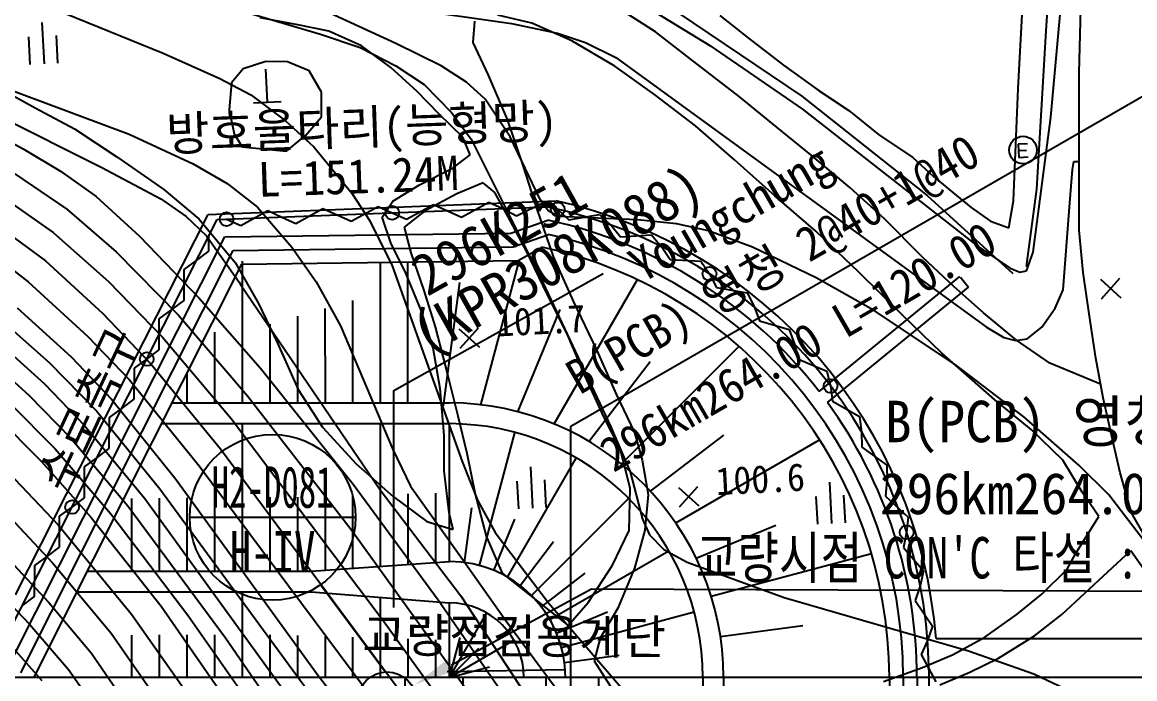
# Model space of a CAD drawing. Header units: millimetres. Extents: x 13158 to 13954, y 1103 to 1809.
# Drawn here: x 13765.8 to 13846.3, y 1495.4 to 1543 of the extents above; entities that cross this region are included whole.
import ezdxf
from ezdxf.enums import TextEntityAlignment as Align
from ezdxf.xclip import XClip

# ---------------------------------------------------------------- set-up
doc = ezdxf.new("R2010")
doc.units = ezdxf.units.MM
doc.header["$LTSCALE"] = 10
doc.header["$MEASUREMENT"] = 0
doc.header["$XCLIPFRAME"] = 2
doc.layers.add('TN-MANH', color=4, linetype='Continuous')
doc.layers.add('TZ-BASE', color=253, linetype='Continuous')
doc.styles.add('GR', font='GulimChe.ttf')
doc.styles.add('HANA', font='GulimChe.ttf')
doc.styles.get("Standard").update_dxf_attribs({"font": 'GulimChe.ttf'})

# ---------------------------------------------------------------- blocks, each defined once
blk = doc.blocks.new('JD-SGKLSNK8SGJS87')
at = {"layer": 'TZ-BASE'}
for p, q in [((598.557, 47.745, 98), (600.91, 74.101, 98)), ((598.215, 54.003, 97.645), (599.431, 73.819, 97.645)), ((600.586, 50.949, 97.702), (601.284, 74.075, 97.702)), ((596.192, 49.824, 97.645), (596.709, 59.347, 97.645)), ((519.286, 58.494, 102), (534.302, 52.376, 102)), ((551.142, 53.081, 100), (540.42, 58.016, 100)), ((565.626, 58.025, 98), (573.866, 52.923, 98)), ((537.366, 56.232, 101), (545.677, 53.758, 101)), ((551.723, 55.625, 99), (559.511, 54.516, 99)), ((569.926, 53.927, 94.871), (566.86, 55.879, 94.871)), ((544.042, 54.421, 101.872), (541.313, 54.932, 101.872)), ((560.99, 54.549, 100.249), (558.526, 55.133, 100.249)), ((571.57, 55.3, 97.645), (580.52, 49.261, 97.645)), ((574.586, 55.105, 97.645), (576.657, 53.471, 97.645)), ((525.526, 54.605, 101.909), (525.683, 51.609, 101.909)), ((546.281, 53.973, 101.872), (544.042, 54.421, 101.872)), ((548.663, 52.919, 101.872), (546.281, 53.973, 101.872)), ((556.841, 54.686, 100.249), (556.724, 53.159, 100.249)), ((559.511, 54.516, 99), (562.845, 53.834, 99)), ((563.877, 53.262, 100.249), (560.99, 54.549, 100.249)), ((597.537, 42.539, 97.645), (598.215, 54.003, 97.645)), ((524.684, 51.557, 101.909), (524.58, 53.554, 101.909)), ((526.681, 51.661, 101.909), (526.577, 53.658, 101.909)), ((545.677, 53.758, 101), (548.57, 52.78, 101)), ((556.724, 53.159, 100.249), (557.821, 50.784, 100.249)), ((562.845, 53.834, 99), (564.874, 53.161, 99)), ((566.983, 51.442, 100.249), (563.877, 53.262, 100.249)), ((564.874, 53.161, 99), (567.075, 52.06, 99)), ((572.408, 51.985, 94.871), (569.926, 53.927, 94.871)), ((576.657, 53.471, 97.645), (579.195, 51.508, 97.645)), ((534.302, 52.376, 102), (538.411, 50.54, 102)), ((548.57, 52.78, 101), (551.151, 51.472, 101)), ((550.79, 51.34, 101.872), (548.663, 52.919, 101.872)), ((554.423, 51.469, 100), (551.142, 53.081, 100)), ((573.866, 52.923, 98), (580.566, 48.326, 98)), ((516.486, 52.255, 103), (531.84, 46.506, 103)), ((541.739, 51.775, 102.457), (540.089, 51.252, 102.457)), ((543.304, 51.752, 102.457), (541.739, 51.775, 102.457)), ((544.861, 51.087, 102.457), (543.304, 51.752, 102.457)), ((567.075, 52.06, 99), (593.9, 32.536, 99)), ((575.991, 49.234, 94.871), (572.408, 51.985, 94.871)), ((540.089, 51.252, 102.457), (539.243, 50.226, 102.457)), ((541.847, 48.829, 101.796), (541.721, 51.226, 101.796)), ((545.764, 49.564, 102.457), (544.861, 51.087, 102.457)), ((552.689, 49.614, 101.872), (550.79, 51.34, 101.872)), ((551.151, 51.472, 101), (553.191, 50.101, 101)), ((556.259, 50.267, 100), (554.423, 51.469, 100)), ((557.821, 50.784, 100.249), (559.19, 47.575, 100.249)), ((563.797, 25.377), (608.103, 50.96)), ((569.859, 49.381, 100.249), (566.983, 51.442, 100.249)), ((579.195, 51.508, 97.645), (581.79, 49.639, 97.645)), ((600.607, 39.569, 97.702), (600.586, 50.949, 97.702)), ((538.411, 50.54, 102), (540.638, 49.355, 102)), ((539.243, 50.226, 102.457), (539.082, 48.266, 102.457)), ((553.191, 50.101, 101), (555.176, 48.076, 101)), ((557.605, 49.056, 100), (556.259, 50.267, 100)), ((522.498, 49.811, 101.872), (525.044, 48.415, 101.872)), ((540.638, 49.355, 102), (543.148, 47.475, 102)), ((545.756, 47.771, 102.457), (545.764, 49.564, 102.457)), ((554.251, 47.987, 101.872), (552.689, 49.614, 101.872)), ((572.827, 47.129, 100.249), (569.859, 49.381, 100.249)), ((578.751, 47.004, 94.871), (575.991, 49.234, 94.871)), ((580.52, 49.261, 97.645), (589.586, 42.07, 97.645)), ((581.79, 49.639, 97.645), (583.921, 48.23, 97.645)), ((595.845, 41.677, 97.645), (596.192, 49.824, 97.645)), ((518.25, 48.661, 105), (524.156, 45.451, 105)), ((525.044, 48.415, 101.872), (527.891, 46.902, 101.872)), ((540.848, 48.777, 101.796), (542.845, 48.881, 101.796)), ((559.422, 46.33, 100), (557.605, 49.056, 100)), ((580.566, 48.326, 98), (593.204, 38.429, 98)), ((522.242, 47.907, 104), (529.855, 44.11, 104)), ((539.082, 48.266, 102.457), (539.434, 46.544, 102.457)), ((544.622, 46.43, 102.457), (545.756, 47.771, 102.457)), ((556.001, 46.301, 101.872), (554.251, 47.987, 101.872)), ((555.176, 48.076, 101), (556.602, 46.164, 101)), ((559.19, 47.575, 100.249), (560.329, 44.237, 100.249)), ((583.921, 48.23, 97.645), (586.065, 46.501, 97.645)), ((597.278, 37.974, 98), (598.557, 47.745, 98)), ((527.891, 46.902, 101.872), (530.956, 44.876, 101.872)), ((543.148, 47.475, 102), (545.201, 45.596, 102)), ((575.659, 44.653, 100.249), (572.827, 47.129, 100.249)), ((581.174, 45.025, 94.871), (578.751, 47.004, 94.871)), ((531.84, 46.506, 103), (536.475, 44.356, 103)), ((539.434, 46.544, 102.457), (540.025, 45.592, 102.457)), ((543.228, 45.28, 102.457), (544.622, 46.43, 102.457)), ((556.529, 45.029, 101.872), (556.001, 46.301, 101.872)), ((556.602, 46.164, 101), (561.791, 35.77, 101)), ((561.583, 41.79, 100), (559.422, 46.33, 100)), ((586.065, 46.501, 97.645), (588.551, 44.822, 97.645)), ((524.156, 45.451, 105), (526.871, 43.835, 105)), ((540.025, 45.592, 102.457), (543.228, 45.28, 102.457)), ((545.201, 45.596, 102), (547.944, 42.244, 102)), ((596.847, 45.826, 97.551), (596.184, 45.791, 97.551)), ((596.184, 45.791, 97.551), (596.234, 44.829, 97.551)), ((596.789, 45.34, 97.551), (596.209, 45.31, 97.551)), ((530.956, 44.876, 101.872), (534.355, 42.504, 101.872)), ((536.475, 44.356, 103), (538.923, 42.934, 103)), ((555.288, 44.066, 101.872), (556.529, 45.029, 101.872)), ((578.583, 42.044, 100.249), (575.659, 44.653, 100.249)), ((584.008, 42.643, 94.871), (581.174, 45.025, 94.871)), ((588.551, 44.822, 97.645), (590.059, 43.442, 97.645)), ((596.234, 44.829, 97.551), (596.897, 44.864, 97.551)), ((600.125, 43.959, 99), (600.206, 44.525, 99)), ((600.206, 44.525, 99), (600.598, 44.54, 99)), ((523.569, 43.631, 106), (527.337, 41.088, 106)), ((526.871, 43.835, 105), (529.456, 41.994, 105)), ((529.855, 44.11, 104), (534.121, 41.83, 104)), ((552.854, 42.837, 101.872), (555.288, 44.066, 101.872)), ((560.329, 44.237, 100.249), (561.34, 41.089, 100.249)), ((599.911, 41.534, 99), (600.125, 43.959, 99)), ((538.923, 42.934, 103), (541.135, 41.222, 103)), ((550.912, 41.657, 101.872), (552.854, 42.837, 101.872)), ((557.461, 42.995, 102.136), (555.562, 42.193, 102.136)), ((558.3, 42.285, 102.136), (557.461, 42.995, 102.136)), ((590.059, 43.442, 97.645), (591.197, 42.5, 97.645)), ((522.154, 42.329, 107), (526.329, 39.397, 107)), ((529.456, 41.994, 105), (532.596, 39.131, 105)), ((534.355, 42.504, 101.872), (536.91, 40.353, 101.872)), ((547.944, 42.244, 102), (549.265, 40.242, 102)), ((555.562, 42.193, 102.136), (553.223, 40.944, 102.136)), ((559.422, 40.268, 102.136), (558.3, 42.285, 102.136)), ((581.528, 39.491, 100.249), (578.583, 42.044, 100.249)), ((586.504, 40.38, 94.871), (584.008, 42.643, 94.871)), ((589.586, 42.07, 97.645), (595.806, 36.431, 97.645)), ((591.197, 42.5, 97.645), (592.781, 41.213, 97.645)), ((596.776, 36.926, 97.645), (597.537, 42.539, 97.645)), ((527.337, 41.088, 106), (530.91, 37.993, 106)), ((534.121, 41.83, 104), (535.968, 40.548, 104)), ((537.553, 40.698), (562.744, 41.694)), ((537.553, 40.698), (562.744, 41.694)), ((541.135, 41.222, 103), (543.607, 38.328, 103)), ((543.908, 40.055), (545.868, 41.131)), ((545.868, 41.131), (546.887, 40.669)), ((547.905, 40.208), (549.865, 41.283)), ((549.865, 41.283), (550.884, 40.821)), ((550.14, 40.517, 101.872), (550.912, 41.657, 101.872)), ((551.902, 40.36), (553.862, 41.435)), ((553.862, 41.435), (554.881, 40.974)), ((555.899, 40.512), (557.86, 41.588)), ((557.86, 41.588), (558.878, 41.126)), ((558.878, 41.126), (559.87, 40.611)), ((559.87, 40.611), (561.885, 41.581)), ((561.34, 41.089, 100.249), (562.535, 37.656, 100.249)), ((562.175, 40.968, 100), (561.583, 41.79, 100)), ((561.885, 41.581), (562.877, 41.066)), ((562.856, 41.072), (563.673, 40.309)), ((592.781, 41.213, 97.645), (594.182, 40.211, 97.645)), ((595.497, 39.738, 97.645), (595.845, 41.677, 97.645)), ((599.435, 35.243, 99), (599.911, 41.534, 99)), ((521.103, 40.8, 108), (525.78, 37.336, 108)), ((523.621, 13.177), (537.553, 40.698)), ((523.621, 13.177), (537.553, 40.698)), ((535.968, 40.548, 104), (537.427, 39.153, 104)), ((536.91, 40.353, 101.872), (539.506, 37.22, 101.872)), ((538.892, 40.364), (539.911, 39.903)), ((539.911, 39.903), (541.871, 40.978)), ((541.871, 40.978), (542.889, 40.517)), ((542.889, 40.517), (543.908, 40.055)), ((546.887, 40.669), (547.905, 40.208)), ((550.774, 38.659, 101.872), (550.14, 40.517, 101.872)), ((550.884, 40.821), (551.902, 40.36)), ((553.223, 40.944, 102.136), (551.734, 39.777, 102.136)), ((554.881, 40.974), (555.899, 40.512)), ((560.615, 37.986, 102.136), (559.422, 40.268, 102.136)), ((559.456, 39.356), (562.132, 40.293)), ((562.898, 40.549, 100), (562.175, 40.968, 100)), ((568.624, 40.314, 100), (562.898, 40.549, 100)), ((563.673, 40.309), (565.875, 40.7)), ((565.875, 40.7), (566.692, 39.936)), ((571.448, 40.031, 100), (568.624, 40.314, 100)), ((589.256, 37.603, 94.871), (586.504, 40.38, 94.871)), ((549.265, 40.242, 102), (550.868, 36.993, 102)), ((551.734, 39.777, 102.136), (552.216, 37.921, 102.136)), ((566.691, 39.94), (567.412, 39.086)), ((573.771, 39.52, 100), (571.448, 40.031, 100)), ((576.966, 38.341, 100), (573.771, 39.52, 100)), ((584.655, 36.52, 100.249), (581.528, 39.491, 100.249)), ((594.182, 40.211, 97.645), (595.497, 39.738, 97.645)), ((600.883, 36.508, 97.702), (600.607, 39.569, 97.702)), ((519.824, 39.431, 109), (524.521, 35.827, 109)), ((523.378, 8.511), (538.757, 39.076)), ((526.329, 39.397, 107), (530.338, 35.841, 107)), ((532.596, 39.131, 105), (536.915, 34.641, 105)), ((537.427, 39.153, 104), (539.801, 35.811, 104)), ((537.61, 38.048), (537.612, 39.166)), ((538.757, 39.076), (559.456, 39.356)), ((551.874, 36.453, 101.872), (550.774, 38.659, 101.872)), ((559.632, 38.358), (562.194, 39.255)), ((567.412, 39.086), (569.645, 39.216)), ((569.645, 39.216), (570.366, 38.363)), ((523.994, 7.511), (539.378, 38.084)), ((530.91, 37.993, 106), (535.411, 33.405, 106)), ((536.715, 37.379), (537.61, 38.048)), ((539.378, 38.084), (559.632, 38.358)), ((543.607, 38.328, 103), (545.375, 35.835, 103)), ((552.216, 37.921, 102.136), (553.176, 35.189, 102.136)), ((559.998, 37.363), (561.709, 38.338)), ((562.098, 34.926, 102.136), (560.615, 37.986, 102.136)), ((570.37, 38.375), (570.992, 37.446)), ((581.559, 36.122, 100), (576.966, 38.341, 100)), ((593.204, 38.429, 98), (595.605, 36.807, 98)), ((596.775, 36.615, 98), (597.278, 37.974, 98)), ((524.96, 7.205), (539.998, 37.092)), ((525.78, 37.336, 108), (529.928, 33.53, 108)), ((535.818, 36.711), (536.715, 37.379)), ((539.506, 37.22, 101.872), (541.198, 34.251, 101.872)), ((539.998, 37.092), (559.998, 37.363)), ((540.013, 37.33), (540.014, 27.06)), ((550.013, 37.228), (550.014, 27.061)), ((551.997, 27.056), (551.997, 37.255)), ((557.289, 26.924), (560.101, 37.422)), ((562.535, 37.656, 100.249), (563.979, 34.427, 100.249)), ((570.992, 37.446), (573.225, 37.326)), ((573.225, 37.326), (573.846, 36.396)), ((591.546, 35.456, 94.871), (589.256, 37.603, 94.871)), ((535.81, 34.475), (535.818, 36.711)), ((550.868, 36.993, 102), (555.941, 22.816, 102)), ((553.004, 33.7, 101.872), (551.874, 36.453, 101.872)), ((573.845, 36.4), (574.358, 35.406)), ((587.817, 33.416, 100.249), (584.655, 36.52, 100.249)), ((595.605, 36.807, 98), (596.303, 36.521, 98)), ((596.303, 36.521, 98), (596.775, 36.615, 98)), ((601.347, 33.35, 97.702), (600.883, 36.508, 97.702)), ((524.521, 35.827, 109), (528.849, 31.878, 109)), ((530.338, 35.841, 107), (534.26, 31.814, 107)), ((539.801, 35.811, 104), (539.896, 35.642, 104)), ((539.896, 35.642, 104), (550.011, 20.763, 104)), ((545.375, 35.835, 103), (547.129, 32.649, 103)), ((554.588, 26.852), (555.762, 35.775)), ((561.791, 35.77, 101), (566.684, 25.374, 101)), ((562.597, 25.536), (568.628, 35.983)), ((585.715, 33.774, 100), (581.559, 36.122, 100)), ((581.786, 27.884), (591.965, 36.206)), ((582.387, 27.083), (592.598, 35.432)), ((593.669, 33.576, 94.871), (591.546, 35.456, 94.871)), ((592.005, 36.166), (592.598, 35.432)), ((602.134, 36.017, 99.607), (603.62, 34.678, 99.607)), ((602.208, 34.604, 99.607), (603.546, 36.09, 99.607)), ((536.915, 34.641, 105), (541.345, 29.575, 105)), ((550.013, 35.046), (550.014, 27.061)), ((553.176, 35.189, 102.136), (553.987, 32.573, 102.136)), ((563.602, 31.903, 102.136), (562.098, 34.926, 102.136)), ((574.358, 35.406), (576.563, 35.035)), ((576.563, 35.035), (577.076, 34.041)), ((598.869, 33.923, 99), (599.435, 35.243, 99)), ((523.735, 33.944, 110), (527.644, 30.406, 110)), ((534.913, 33.807), (535.81, 34.475)), ((541.198, 34.251, 101.872), (542.571, 31.382, 101.872)), ((546.013, 33.905), (546.014, 27.061)), ((548.013, 34.476), (548.014, 27.061)), ((559.968, 26.419), (563.036, 33.826)), ((563.979, 34.427, 100.249), (565.699, 30.853, 100.249)), ((577.07, 34.038), (577.464, 32.991)), ((597.893, 32.547, 99), (598.869, 33.923, 99)), ((521.967, 33.603, 111), (526.057, 29.991, 111)), ((529.928, 33.53, 108), (533.398, 29.888, 108)), ((534.008, 30.904), (534.016, 33.14)), ((534.016, 33.14), (534.913, 33.807)), ((535.411, 33.405, 106), (540.414, 27.578, 106)), ((544.013, 33.335), (544.014, 27.06)), ((553.851, 31.027, 101.872), (553.004, 33.7, 101.872)), ((591.63, 29.842, 100), (585.715, 33.774, 100)), ((590.664, 30.657, 100.249), (587.817, 33.416, 100.249)), ((596.056, 31.597, 94.871), (593.669, 33.576, 94.871)), ((601.793, 30.305, 97.702), (601.347, 33.35, 97.702)), ((542.013, 32.765), (542.014, 27.06)), ((547.129, 32.649, 103), (550.917, 23.689, 103)), ((553.987, 32.573, 102.136), (554.897, 29.012, 102.136)), ((555.712, 32.43, 101.74), (557.198, 31.092, 101.74)), ((555.785, 31.018, 101.74), (557.124, 32.504, 101.74)), ((577.464, 32.991), (579.611, 32.366)), ((579.611, 32.366), (580.005, 31.32)), ((593.9, 32.536, 99), (595.148, 31.795, 99)), ((596.828, 31.709, 99), (597.893, 32.547, 99)), ((521.787, 31.973, 112), (525.703, 28.431, 112)), ((528.849, 31.878, 109), (531.859, 28.725, 109)), ((534.26, 31.814, 107), (539.223, 25.928, 107)), ((538.013, 32.182), (538.014, 27.06)), ((564.824, 29.035, 102.136), (563.602, 31.903, 102.136)), ((595.148, 31.795, 99), (595.982, 31.57, 99)), ((595.982, 31.57, 99), (596.828, 31.709, 99)), ((598.485, 29.938, 94.871), (596.056, 31.597, 94.871)), ((520.892, 30.949, 113), (524.584, 27.611, 113)), ((533.111, 30.236), (534.008, 30.904)), ((542.571, 31.382, 101.872), (544.07, 28.039, 101.872)), ((554.356, 28.095, 101.872), (553.851, 31.027, 101.872)), ((565.699, 30.853, 100.249), (567.088, 27.701, 100.249)), ((567.462, 22.641), (575.977, 31.156)), ((580.004, 31.322), (580.273, 30.237)), ((594.502, 27.279, 100.249), (590.664, 30.657, 100.249)), ((526.057, 29.991, 111), (529.477, 26.483, 111)), ((527.644, 30.406, 110), (530.552, 27.34, 110)), ((532.214, 29.569), (533.111, 30.236)), ((533.398, 29.888, 108), (538.441, 23.737, 108)), ((565.116, 24.272), (569.557, 30.061)), ((580.273, 30.237), (582.332, 29.365)), ((596.596, 26.047, 100), (591.63, 29.842, 100)), ((602.149, 28.421, 94.871), (598.485, 29.938, 94.871)), ((602.336, 27.428, 97.702), (601.793, 30.305, 97.702)), ((532.206, 27.333), (532.214, 29.569)), ((536.014, 29.173), (536.014, 27.06)), ((541.345, 29.575, 105), (548.051, 21.17, 105)), ((554.897, 29.012, 102.136), (555.628, 26.114, 102.136)), ((566.213, 26.015, 102.136), (564.824, 29.035, 102.136)), ((582.332, 29.365), (582.601, 28.28)), ((525.703, 28.431, 112), (528.603, 25.429, 112)), ((531.859, 28.725, 109), (536.896, 22.516, 109)), ((582.607, 28.287), (582.753, 27.179)), ((524.584, 27.611, 113), (527.61, 24.51, 113)), ((540.414, 27.578, 106), (547.898, 17.902, 106)), ((544.07, 28.039, 101.872), (545.822, 25.314, 101.872)), ((554.646, 24.732, 101.872), (554.356, 28.095, 101.872)), ((567.088, 27.701, 100.249), (568.406, 24.926, 100.249)), ((602.991, 24.532, 97.702), (602.336, 27.428, 97.702)), ((523.187, 27.055, 114), (526.475, 23.748, 114)), ((530.412, 25.997), (531.309, 26.665)), ((530.552, 27.34, 110), (535.208, 21.544, 110)), ((531.309, 26.665), (532.206, 27.333)), ((534.95, 27.06), (555.014, 27.061)), ((582.753, 27.179), (584.701, 26.082)), ((597.131, 25.146, 100.249), (594.502, 27.279, 100.249)), ((522.17, 26.159, 115), (525.506, 22.816, 115)), ((529.477, 26.483, 111), (534.067, 20.85, 111)), ((530.404, 23.761), (530.412, 25.997)), ((539.223, 25.928, 107), (550.22, 11.321, 107)), ((555.628, 26.114, 102.136), (556.287, 23.425, 102.136)), ((567.369, 23.733, 102.136), (566.213, 26.015, 102.136)), ((584.701, 26.082), (584.848, 24.974)), ((600.577, 22.561, 100), (596.596, 26.047, 100)), ((528.603, 25.429, 112), (532.974, 20.139, 112)), ((534.195, 25.56), (555.014, 25.561)), ((540.014, 25.56), (540.014, 14.89)), ((545.822, 25.314, 101.872), (548.274, 22.655, 101.872)), ((550.014, 25.561), (550.014, 15.236)), ((555.014, 15.58), (555.014, 25.561)), ((563.798, -0.001), (563.797, 25.377)), ((566.684, 25.374, 101), (568.093, 22.063, 101)), ((584.844, 24.974), (584.865, 23.857)), ((599.42, 22.923, 100.249), (597.131, 25.146, 100.249)), ((527.61, 24.51, 113), (531.744, 19.6, 113)), ((554.645, 22.146, 101.872), (554.646, 24.732, 101.872)), ((557.188, 15.294), (559.762, 24.901)), ((568.406, 24.926, 100.249), (568.98, 22.917, 100.249)), ((569.575, 20.664), (574.882, 24.737)), ((571.397, 18.376), (581.807, 24.387)), ((603.577, 21.994, 97.702), (602.991, 24.532, 97.702)), ((526.475, 23.748, 114), (530.521, 19.043, 114)), ((529.507, 23.094), (530.404, 23.761)), ((538.441, 23.737, 108), (556.678, -0.858, 108)), ((550.917, 23.689, 103), (552.21, 21.035, 103)), ((556.287, 23.425, 102.136), (556.885, 20.453, 102.136)), ((568.101, 20.892, 102.136), (567.369, 23.733, 102.136)), ((584.865, 23.857), (586.679, 22.549)), ((522.006, 23.178, 116), (526.703, 18.228, 116)), ((525.506, 22.816, 115), (529.089, 18.776, 115)), ((528.611, 22.426), (529.507, 23.094)), ((548.274, 22.655, 101.872), (550.957, 20.294, 101.872)), ((555.941, 22.816, 102), (557.05, 20.024, 102)), ((559.214, 14.455), (564.187, 23.069)), ((568.98, 22.917, 100.249), (569.397, 20.439, 100.249)), ((586.679, 22.549), (586.7, 21.431)), ((600.82, 20.6, 100.249), (599.42, 22.923, 100.249)), ((602.737, 20.395, 100), (600.577, 22.561, 100)), ((528.602, 20.19), (528.611, 22.426)), ((536.896, 22.516, 109), (558.069, -5.869, 109)), ((554.997, 19.102, 101.872), (554.645, 22.146, 101.872)), ((560.878, 22.441, 101.324), (561.034, 19.445, 101.324)), ((568.093, 22.063, 101), (568.986, 18.656, 101)), ((604.383, 19.114, 97.702), (603.577, 21.994, 97.702)), ((535.208, 21.544, 110), (545.529, 7.338, 110)), ((548.051, 21.17, 105), (554.201, 12.8, 105)), ((552.21, 21.035, 103), (555.727, 16.091, 103)), ((560.035, 19.393, 101.324), (559.931, 21.39, 101.324)), ((562.033, 19.497, 101.324), (561.928, 21.494, 101.324)), ((571.594, 20.947, 100.626), (573.08, 19.609, 100.626)), ((571.668, 19.535, 100.626), (573.007, 21.021, 100.626)), ((582.519, 21.328, 101.23), (582.675, 18.332, 101.23)), ((586.687, 21.427), (586.574, 20.315)), ((527.706, 19.523), (528.602, 20.19)), ((532.014, 20.152), (532.014, 14.89)), ((532.974, 20.139, 112), (546.343, 1.683, 112)), ((534.014, 20.167), (534.014, 14.89)), ((534.067, 20.85, 111), (553.684, -5.912, 111)), ((536.014, 20.183), (536.014, 14.89)), ((538.014, 20.198), (538.014, 14.89)), ((542.014, 20.229), (542.014, 14.89)), ((544.014, 20.245), (544.014, 14.89)), ((546.014, 20.26), (546.014, 14.96)), ((548.014, 20.329), (548.014, 15.098)), ((550.011, 20.763, 104), (555.834, 13.104, 104)), ((550.014, 20.398), (550.014, 15.236)), ((550.957, 20.294, 101.872), (553.384, 18.484, 101.872)), ((552.014, 20.468), (552.014, 15.374)), ((554.014, 20.537), (554.014, 15.512)), ((556.885, 20.453, 102.136), (557.671, 17.422, 102.136)), ((560.954, 13.12), (567.987, 20.153)), ((568.018, 17.817, 102.136), (568.101, 20.892, 102.136)), ((569.397, 20.439, 100.249), (569.151, 17.838, 100.249)), ((581.677, 18.28, 101.23), (581.573, 20.277, 101.23)), ((583.674, 18.384, 101.23), (583.57, 20.381, 101.23)), ((586.574, 20.315), (588.219, 18.8)), ((602.021, 18.846, 100.249), (600.82, 20.6, 100.249)), ((605.352, 17.004, 100), (602.737, 20.395, 100)), ((521.954, 20.126, 117), (526.28, 15.489, 117)), ((526.809, 18.855), (527.706, 19.523)), ((531.744, 19.6, 113), (538.821, 10.066, 113)), ((556.111, 15.509), (556.633, 19.474)), ((557.05, 20.024, 102), (558.325, 17.685, 102)), ((526.801, 16.619), (526.809, 18.855)), ((529.089, 18.776, 115), (534.154, 12.336, 115)), ((530.521, 19.043, 114), (536.083, 11.703, 114)), ((555.3, 17.891, 101.872), (554.997, 19.102, 101.872)), ((558.229, 14.941), (559.76, 18.637)), ((568.986, 18.656, 101), (569.502, 17.514, 101)), ((588.219, 18.8), (588.106, 17.688)), ((600.339, 16.135, 100.249), (602.021, 18.846, 100.249)), ((605.525, 17.135, 97.702), (604.383, 19.114, 97.702)), ((521.246, 17.734, 118), (526.015, 12.604, 118)), ((526.703, 18.228, 116), (532.017, 11.776, 116)), ((547.898, 17.902, 106), (557.275, 4.908, 106)), ((553.384, 18.484, 101.872), (555.3, 17.891, 101.872)), ((566.831, 15.305, 102.136), (568.018, 17.817, 102.136)), ((569.151, 17.838, 100.249), (568.412, 15.093, 100.249)), ((572.874, 15.824), (578.648, 18.215)), ((557.671, 17.422, 102.136), (558.839, 14.725, 102.136)), ((558.325, 17.685, 102), (562.2, 12.589, 102)), ((560.128, 13.845), (562.563, 17.018)), ((569.502, 17.514, 101), (570.543, 16.445, 101)), ((588.111, 17.691), (587.873, 16.598)), ((525.904, 15.951), (526.801, 16.619)), ((562.289, 11.381), (570.902, 16.354)), ((570.543, 16.445, 101), (572.237, 15.526, 101)), ((573.964, 13.062), (585.561, 16.17)), ((587.873, 16.598), (589.336, 14.907)), ((599.35, 11.752, 100.607), (604.344, 16.378, 100.607)), ((599.719, 15.03, 100.249), (600.339, 16.135, 100.249)), ((604.344, 16.378, 100.607), (605.434, 14.833, 100.607)), ((520.033, 15.865, 119), (524.653, 11.014, 119)), ((525.007, 15.284), (525.904, 15.951)), ((526.28, 15.489, 117), (530.536, 10.385, 117)), ((545.014, 14.89), (555.014, 15.582)), ((555.727, 16.091, 103), (559.151, 11.244, 103)), ((565.055, 12.614, 102.136), (566.831, 15.305, 102.136)), ((572.237, 15.526, 101), (579.256, 12.965, 101)), ((524.999, 13.048), (525.007, 15.284)), ((528.826, 14.89), (545.014, 14.89)), ((558.839, 14.725, 102.136), (563.614, 10.937, 102.136)), ((561.679, 12.294), (564.852, 14.729)), ((568.412, 15.093, 100.249), (567.2, 12.205, 100.249)), ((589.336, 14.907), (589.099, 13.814)), ((597.92, 13.245, 100.249), (599.719, 15.03, 100.249)), ((589.097, 13.817), (588.733, 12.759)), ((524.102, 12.38), (524.999, 13.048)), ((528.072, 13.39), (545.014, 13.39)), ((540.014, 13.39), (540.015, 7.174)), ((545.014, 13.39), (555.015, 12.58)), ((550.014, 12.985), (550.015, 7.174)), ((555.834, 13.104, 104), (565.958, -2.294, 104)), ((579.256, 12.965, 101), (592.592, 9.103, 101)), ((596.104, 11.762, 100.249), (597.92, 13.245, 100.249)), ((526.015, 12.604, 118), (529.084, 8.959, 118)), ((534.154, 12.336, 115), (539.415, 4.771, 115)), ((554.201, 12.8, 105), (560.356, 3.902, 105)), ((555.015, 7.18), (555.015, 12.58)), ((562.2, 12.589, 102), (567.728, 6.111, 102)), ((563.614, 10.937, 102.136), (565.055, 12.614, 102.136)), ((567.2, 12.205, 100.249), (565.922, 10.035, 100.249)), ((588.733, 12.759), (589.989, 10.909)), ((532.017, 11.776, 116), (536.533, 5.318, 116)), ((536.083, 11.703, 114), (540.887, 4.862, 114)), ((550.22, 11.321, 107), (559.3, -1.289, 107)), ((555.015, 7.18), (557.715, 11.857)), ((562.775, 10.395), (566.471, 11.926)), ((563.128, 9.355), (572.735, 11.929)), ((593.778, 10.116, 100.249), (596.104, 11.762, 100.249)), ((597.365, 10.196, 100.607), (599.35, 11.752, 100.607)), ((524.653, 11.014, 119), (527.447, 7.769, 119)), ((559.151, 11.244, 103), (569.907, -3.274, 103)), ((574.633, 10.156), (580.597, 10.942)), ((589.989, 10.909), (589.625, 9.852)), ((530.536, 10.385, 117), (534.451, 4.754, 117)), ((532.014, 10.256), (532.015, 7.174)), ((534.014, 10.261), (534.015, 7.174)), ((536.014, 10.266), (536.015, 7.174)), ((538.014, 10.272), (538.015, 7.174)), ((538.821, 10.066, 113), (547.949, -3.233, 113)), ((542.014, 10.282), (542.015, 7.174)), ((544.014, 10.221), (544.015, 7.174)), ((546.014, 10.161), (546.015, 7.174)), ((548.014, 10.1), (548.015, 7.174)), ((550.014, 10.039), (550.015, 7.174)), ((552.014, 9.979), (552.015, 7.174)), ((554.014, 9.918), (554.015, 7.175)), ((555.015, 7.18), (555.791, 10.078)), ((555.015, 7.18), (559.691, 9.881)), ((565.922, 10.035, 100.249), (565.502, 8.381, 100.249)), ((589.632, 9.855), (589.163, 8.84)), ((590.246, 9.999), (654.325, 9.999)), ((590.246, 9.999), (654.325, 9.999)), ((591.476, 8.849, 100.249), (593.778, 10.116, 100.249)), ((594.756, 8.573, 100.607), (597.365, 10.196, 100.607)), ((523.277, 9.493, 120), (525.515, 6.976, 120)), ((529.084, 8.959, 118), (532.338, 4.265, 118)), ((555.015, 7.18), (557.136, 9.302)), ((592.592, 9.103, 101), (597.315, 7.459, 101)), ((563.343, 8.277), (567.309, 8.799)), ((565.502, 8.381, 100.249), (566.775, 6.399, 100.249)), ((589.163, 8.84), (590.224, 6.871)), ((589.254, 7.9, 100.249), (591.476, 8.849, 100.249)), ((592.684, 7.566, 100.607), (594.756, 8.573, 100.607)), ((527.447, 7.769, 119), (530.164, 3.903, 119)), ((545.529, 7.338, 110), (558.728, -9.684, 110)), ((554.866, 7.614), (563.411, 7.761)), ((555.015, 7.18), (557.912, 7.957)), ((586.447, 6.884, 100.249), (589.254, 7.9, 100.249)), ((590.519, 6.654, 100.607), (592.684, 7.566, 100.607)), ((597.315, 7.459, 101), (600.023, 6.183, 101)), ((280, 7.194), (574.8, 7.208)), ((565.798, 7.176), (551.798, 7.175)), ((551.798, 7.175), (551.799, -6.825)), ((555.998, 7.176), (555.999, -6.824)), ((561.998, 7.176), (561.999, -6.824)), ((565.798, 7.213), (661.2, 7.217)), ((565.798, 7.176), (565.799, -6.824)), ((573.361, 7.181), (573.361, -6.819)), ((574.861, 7.181), (574.861, -6.819)), ((586.861, 7.182), (586.861, -6.818)), ((587.861, 7.198), (588.034, -7.268)), ((588.861, 7.199), (589.016, -8.266))]:
    blk.add_line(p, q, dxfattribs=at)
at = {"layer": 'TZ-BASE', "ltscale": 0.2}
for p, q in [((538.208, 40.338), (562.065, 41.248)), ((522.677, 9.556), (538.208, 40.338))]:
    blk.add_line(p, q, dxfattribs=at)
at = {"layer": 'TZ-BASE'}
for centre, radius in [((596.539, 45.361, 97.551), 1), ((550.884, 40.821), 0.5), ((562.856, 41.072), 0.5), ((538.892, 40.364), 0.5), ((573.845, 36.399), 0.5), ((533.111, 30.236), 0.5), ((582.607, 28.287), 0.5), ((527.706, 19.523), 0.5), ((588.111, 17.691), 0.5)]:
    blk.add_circle(centre, radius, dxfattribs=at)
at = {"layer": 'TZ-BASE', "ltscale": 0.2}
for centre, radius, start, end in [((554.933, 7.186), 34.801, 1.40376, 78.17501), ((469.101, 5.082), 120.658, 356.11914, 1.40376)]:
    blk.add_arc(centre, radius, start, end, dxfattribs=at)
at = {"layer": 'TZ-BASE'}
for centre, radius, start, end in [((554.955, 7.156), 35.405, 4.60654, 77.29199), ((554.955, 7.156), 35.405, 4.60654, 77.29199), ((554.955, 7.156), 33.905, 37.68756, 77.77988), ((554.955, 7.156), 32.905, 0.0735, 77.29199), ((554.955, 7.156), 31.905, 0.0735, 77.77988), ((554.955, 7.156), 19.905, 0.0735, 89.83124), ((554.955, 7.156), 33.905, 0.07244, 35.9961), ((554.957, 7.158), 18.403, 0.07665, 89.82362), ((555.015, 7.182), 8.4, 0.00254, 90.00254), ((555.015, 7.182), 5.4, 0.00254, 90.00254)]:
    blk.add_arc(centre, radius, start, end, dxfattribs=at)
at = {"layer": 'TZ-BASE', "style": 'HANA'}
for s, height, rotation, p in [('방호울타리(능형망)', 2.5, 1.97513, (534.56, 45.289)), ('B(PCB) 영청 2@40+1@40', 2.5, 30.00254, (564.424, 27.6)), ('Youngchung', 2.5, 30.00254, (568.981, 35.71)), ('L=151.24M', 2.5, 1.97513, (541.201, 41.977)), ('296km264.00 L=120.00', 2.5, 30.00254, (566.883, 21.983)), ('101.7', 2, 2.98923, (558.452, 31.865, 101.74)), ('수로측구', 2.5, 65.0381, (527.366, 20.396)), ('B(PCB) 영청 (2@40)+(1@40)L=120.00m', 3, 0.0001, (586.529, 24.216, 84.056)), ('100.6', 2, 2.98923, (574.335, 20.382, 100.626)), ('296km264.00', 3, 0.0001, (586.173, 19.006, 84.056)), ('교량점검용계단', 2.5, 359.578, (548.716, 9.017))]:
    blk.add_text(s, height=height, rotation=rotation, dxfattribs=at).set_placement(p)

msp = doc.modelspace()

# ---------------------------------------------------------------- linework, layer by layer
at = {"layer": 'TN-MANH'}
msp.add_circle((13792.175, 1493.84), 2.1, dxfattribs=at)
at = {"layer": 'TZ-BASE'}
for p, q in [((13777.897, 1507.126), (13789.897, 1507.126)), ((13792.04, 1495.935), (13787.37, 1502.233))]:
    msp.add_line(p, q, dxfattribs=at)
at = {"layer": 'TZ-BASE', "flags": 128}
msp.add_lwpolyline([(13792.675, 1500.59), (13792.675, 1516.292), (13807.831, 1524.777)], dxfattribs=at)
at = {"layer": 'TZ-BASE'}
msp.add_lwpolyline([(13796.842, 1496.447), (13806.97, 1501.939), (13860.572, 1501.715)], dxfattribs=at)
msp.add_circle((13783.897, 1507.126), 6, dxfattribs=at)
msp.add_solid([(13797.08, 1496.007), (13794.204, 1495.017), (13796.603, 1496.886)], dxfattribs=at)

# ---------------------------------------------------------------- block references
ref = msp.add_blockref('JD-SGKLSNK8SGJS87', (13241.675, 1488.34), dxfattribs=at)
XClip(ref).set_block_clipping_path([(0, -75), (699.9999999994, 75)])

# ---------------------------------------------------------------- texts
at = {"layer": 'TZ-BASE', "style": 'GR'}
for s, p in [('(KPR308K088)', (13795.074, 1518.781)), ('296K251', (13795.074, 1523.062))]:
    msp.add_text(s, height=3, rotation=29.23864, dxfattribs=at).set_placement(p)
for s, width, p in [('H2-D081', 0.65, (13783.897, 1509.286)), ('H-IV', 0.8, (13783.898, 1504.626))]:
    msp.add_text(s, height=3, rotation=359.99993, dxfattribs=dict(at, width=width)).set_placement(p, align=Align.MIDDLE)
at = {"layer": 'TZ-BASE', "width": 0.8}
msp.add_text("교량시점 CON'C 타설 : 1.290 m", height=3, rotation=0.00125, dxfattribs=at).set_placement((13836.745, 1504.225), align=Align.MIDDLE)

doc.saveas('drawing.dxf')
